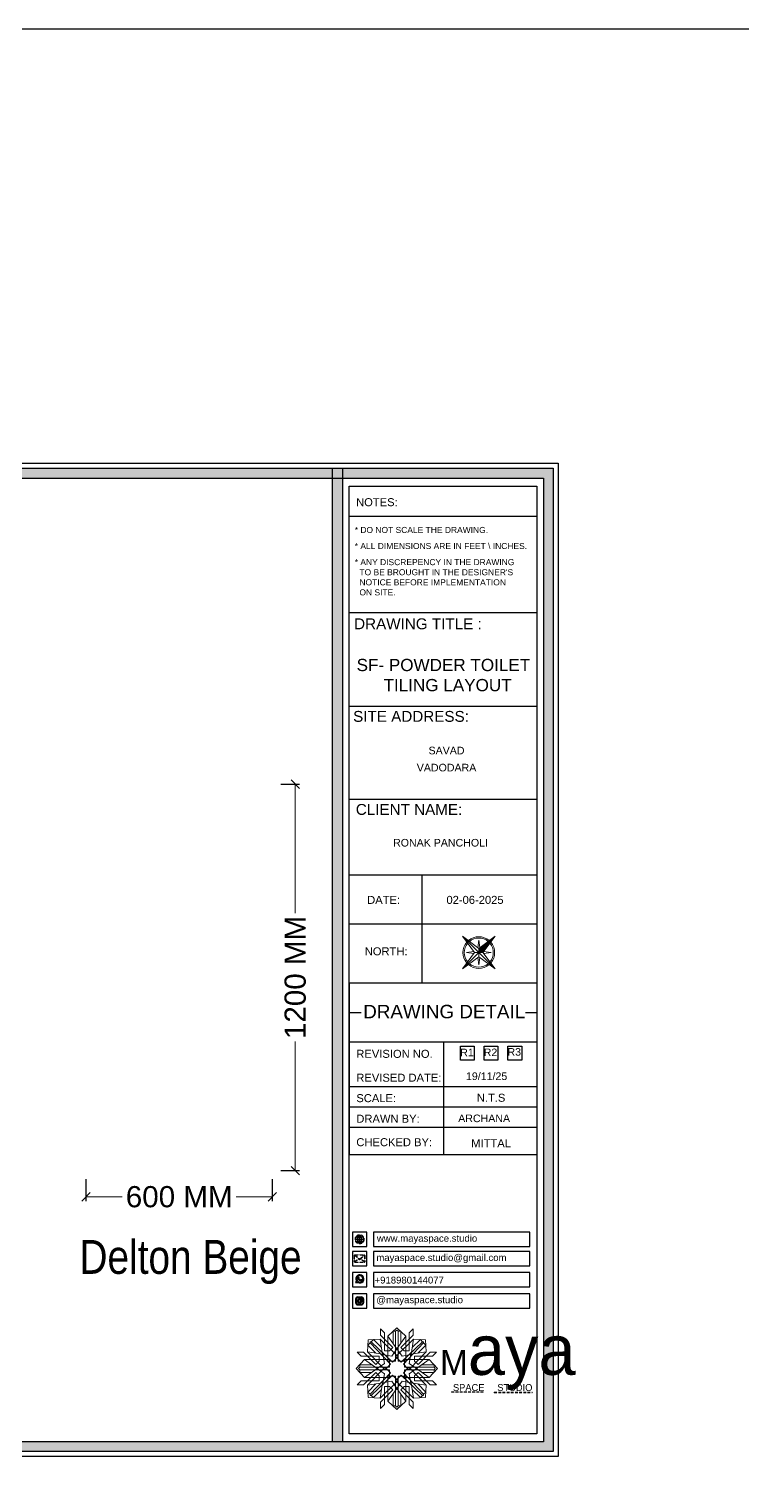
# Model space of a CAD drawing. Header units: millimetres. Extents: x 56222 to 3066687, y -650199 to -121287.
# Drawn here: x 149008 to 149092.2, y -184658.7 to -184487.5 of the extents above; entities that cross this region are included whole.
import ezdxf
from ezdxf.enums import TextEntityAlignment as Align

# ---------------------------------------------------------------- set-up
doc = ezdxf.new("R2010")
doc.units = ezdxf.units.MM
doc.header["$MEASUREMENT"] = 0
doc.header["$PDMODE"] = 35
doc.linetypes.add('DASHEDX2', pattern=[1.5, 1, -0.5])
doc.layers.get('Defpoints').update_dxf_attribs({"color": 220})
for name, color, linetype, lineweight in [('dim05', 1, 'Continuous', 13), ('Dimension', 10, 'DASHEDX2', 20), ('FIRST FLOOR ( TEXT )', 7, 'Continuous', 9), ('NAME PLATE', 7, 'Continuous', 25), ('title block', 7, 'Continuous', 9), ('wall', 7, 'Continuous', 30), ('XX~SLAB ( BEAM )~ ( DIM )', 7, 'Continuous', 9)]:
    doc.layers.add(name, color=color, linetype=linetype, lineweight=lineweight)
doc.styles.add('Arial', font='arial.ttf')
doc.styles.add('KATHA', font='swissc.ttf')
doc.styles.get("Standard").update_dxf_attribs({"font": 'arial.ttf', "height": 6})
doc.dimstyles.new('ISO-25', dxfattribs={"dimtxt": 2.5, "dimasz": 1, "dimexe": 0.5, "dimexo": 1, "dimtad": 0, "dimdec": 1, "dimlunit": 4, "dimtxsty": 'Standard', "dimblk": 'OBLIQUE', "dimcen": 2.5, "dimclrd": 1, "dimclre": 1, "dimclrt": 5, "dimadec": 0, "dimazin": 0, "dimtfac": 1, "dimtdec": 1, "dimtmove": 0, "dimatfit": 3, "dimfxl": 1, "dimlwd": -1, "dimarcsym": 0})

# ---------------------------------------------------------------- blocks, each defined once
blk = doc.blocks.new('FSFSF')
at = {"color": 42, "lineweight": 5, "true_color": 0xe0ac11}
for p, q in [((28593.19, 131.45), (28593.54, 137.71)), ((28599.8, 138.06), (28593.54, 137.71)), ((28596.24, 137.86), (28595.12, 136.69)), ((28596.24, 137.86), (28600.47, 133.65)), ((28601.03, 130), (28599.8, 138.06)), ((28599.8, 138.05), (28608.58, 129.56)), ((28600.03, 143.51), (28600.03, 140.16)), ((28602.15, 141.41), (28600.03, 143.51)), ((28606.47, 133.76), (28600.03, 140.16)), ((28602.15, 141.41), (28602.15, 131.95)), ((28603.86, 139.69), (28608.58, 144.08)), ((28603.86, 126.58), (28603.86, 139.69)), ((28603.86, 139.69), (28608.58, 133.02)), ((28607.9, 142.22), (28606.58, 142.22)), ((28606.58, 142.22), (28606.58, 135.84)), ((28607.9, 142.22), (28608.58, 142.85)), ((28607.9, 142.22), (28607.9, 126.58)), ((28613.31, 139.69), (28608.58, 144.08)), ((28609.27, 142.22), (28608.59, 142.85)), ((28613.31, 139.69), (28608.59, 133.02)), ((28617.37, 138.05), (28608.59, 129.56)), ((28609.27, 142.22), (28609.27, 126.58)), ((28609.27, 142.22), (28610.59, 142.22)), ((28610.59, 142.22), (28610.59, 135.84)), ((28610.7, 133.76), (28617.14, 140.16)), ((28613.31, 126.58), (28613.31, 139.69)), ((28615.02, 141.41), (28617.14, 143.51)), ((28615.02, 141.41), (28615.02, 131.95)), ((28616.14, 130), (28617.37, 138.06)), ((28620.93, 137.86), (28616.7, 133.65)), ((28617.14, 143.51), (28617.14, 140.16)), ((28617.37, 138.06), (28623.63, 137.71)), ((28620.93, 137.86), (28622.05, 136.69)), ((28624, 131.45), (28623.65, 137.71)), ((28587.73, 131.22), (28591.08, 131.22)), ((28589.84, 129.1), (28587.73, 131.22)), ((28597.49, 124.78), (28591.08, 131.22)), ((28593.19, 131.45), (28601.69, 122.67)), ((28601.25, 130.22), (28593.19, 131.45)), ((28593.39, 135), (28594.56, 136.12)), ((28593.39, 135), (28597.6, 130.78)), ((28595.12, 136.69), (28594.53, 136.69)), ((28594.56, 136.12), (28594.56, 136.71)), ((28605.17, 124.98), (28594.56, 136.12)), ((28606.27, 126.08), (28595.12, 136.69)), ((28605.86, 129.18), (28601.03, 130)), ((28602.07, 125.39), (28601.25, 130.22)), ((28604.75, 131.95), (28602.15, 131.95)), ((28606.47, 133.76), (28604.75, 131.95)), ((28605.86, 129.18), (28608.58, 133.02)), ((28607.9, 128.92), (28608.58, 129.56)), ((28611.31, 129.18), (28608.59, 133.02)), ((28609.27, 128.92), (28608.59, 129.56)), ((28610.7, 133.76), (28612.42, 131.95)), ((28610.9, 126.08), (28622.05, 136.69)), ((28611.31, 129.18), (28616.14, 130)), ((28612.02, 124.98), (28622.62, 136.12)), ((28612.42, 131.95), (28615.02, 131.95)), ((28615.12, 125.39), (28615.94, 130.22)), ((28623.99, 131.45), (28615.5, 122.67)), ((28615.94, 130.22), (28624, 131.45)), ((28623.8, 135), (28619.59, 130.78)), ((28619.7, 124.78), (28626.1, 131.22)), ((28622.05, 136.69), (28622.64, 136.69)), ((28622.62, 136.12), (28622.62, 136.71)), ((28623.8, 135), (28622.62, 136.12)), ((28629.45, 131.22), (28626.1, 131.22)), ((28627.34, 129.1), (28629.45, 131.22)), ((28591.56, 127.39), (28587.17, 122.66)), ((28591.56, 117.94), (28587.17, 122.66)), ((28589.03, 123.35), (28588.4, 122.67)), ((28589.03, 121.98), (28588.4, 122.65)), ((28589.03, 123.35), (28589.03, 124.67)), ((28589.03, 124.67), (28595.4, 124.67)), ((28589.03, 123.35), (28604.66, 123.35)), ((28589.03, 121.98), (28604.66, 121.98)), ((28589.03, 121.98), (28589.03, 120.66)), ((28589.84, 129.1), (28599.29, 129.1)), ((28604.66, 127.39), (28591.56, 127.39)), ((28591.56, 127.39), (28598.23, 122.67)), ((28591.56, 117.94), (28598.23, 122.65)), ((28593.19, 113.88), (28601.69, 122.65)), ((28597.49, 124.78), (28599.29, 126.5)), ((28602.07, 125.39), (28598.23, 122.67)), ((28602.07, 119.94), (28598.23, 122.65)), ((28599.29, 126.5), (28599.29, 129.1)), ((28602.33, 123.35), (28601.69, 122.67)), ((28602.33, 121.98), (28601.69, 122.65)), ((28602.33, 123.35), (28602.97, 122.67)), ((28602.33, 121.98), (28602.97, 122.65)), ((28605.17, 124.98), (28602.97, 122.67)), ((28605.17, 120.35), (28602.97, 122.65)), ((28603.68, 126.54), (28603.68, 127.39)), ((28604.66, 126.54), (28603.68, 126.54)), ((28604.71, 127.57), (28603.86, 127.57)), ((28607.9, 126.58), (28603.86, 126.58)), ((28604.66, 123.35), (28604.66, 127.39)), ((28604.66, 121.98), (28604.66, 117.94)), ((28604.7, 126.58), (28604.71, 127.57)), ((28606.27, 126.08), (28608.58, 128.27)), ((28607.9, 128.92), (28608.58, 128.27)), ((28609.27, 128.92), (28608.59, 128.27)), ((28610.9, 126.08), (28608.59, 128.27)), ((28609.27, 126.58), (28613.31, 126.58)), ((28612.02, 124.98), (28614.21, 122.67)), ((28612.02, 120.35), (28614.21, 122.65)), ((28612.46, 126.58), (28612.46, 127.57)), ((28612.46, 127.57), (28613.31, 127.57)), ((28612.52, 123.35), (28612.52, 127.39)), ((28612.52, 127.39), (28625.63, 127.39)), ((28612.52, 126.54), (28613.51, 126.54)), ((28628.16, 123.35), (28612.52, 123.35)), ((28612.52, 121.98), (28612.52, 117.94)), ((28628.16, 121.98), (28612.52, 121.98)), ((28613.51, 126.54), (28613.51, 127.39)), ((28614.85, 123.35), (28614.21, 122.67)), ((28614.85, 121.98), (28614.21, 122.65)), ((28614.85, 123.35), (28615.5, 122.67)), ((28614.85, 121.98), (28615.5, 122.65)), ((28615.12, 125.39), (28618.96, 122.67)), ((28615.12, 119.94), (28618.96, 122.65)), ((28623.99, 113.88), (28615.5, 122.65)), ((28627.34, 129.1), (28617.89, 129.1)), ((28617.89, 126.5), (28617.89, 129.1)), ((28619.7, 124.78), (28617.89, 126.5)), ((28625.63, 127.39), (28618.96, 122.67)), ((28625.63, 117.94), (28618.96, 122.65)), ((28628.16, 124.67), (28621.78, 124.67)), ((28625.63, 127.39), (28630.02, 122.66)), ((28625.63, 117.94), (28630.02, 122.66)), ((28628.16, 123.35), (28628.16, 124.67)), ((28628.16, 123.35), (28628.78, 122.67)), ((28628.16, 121.98), (28628.78, 122.65)), ((28628.16, 121.98), (28628.16, 120.66)), ((28589.84, 116.23), (28587.73, 114.11)), ((28589.03, 120.66), (28595.4, 120.66)), ((28589.84, 116.23), (28599.29, 116.23)), ((28597.49, 120.54), (28591.08, 114.11)), ((28604.66, 117.94), (28591.56, 117.94)), ((28601.25, 115.1), (28593.19, 113.87)), ((28593.39, 110.32), (28597.6, 114.55)), ((28605.17, 120.35), (28594.56, 109.2)), ((28606.27, 119.15), (28595.12, 108.54)), ((28597.49, 120.54), (28599.29, 118.83)), ((28599.29, 118.83), (28599.29, 116.23)), ((28599.8, 107.17), (28608.58, 115.67)), ((28601.03, 115.23), (28599.8, 107.17)), ((28605.86, 116.05), (28601.03, 115.23)), ((28602.07, 119.94), (28601.25, 115.1)), ((28604.66, 118.78), (28603.68, 118.78)), ((28603.68, 118.78), (28603.68, 117.94)), ((28607.9, 118.65), (28603.86, 118.65)), ((28603.86, 118.65), (28603.86, 105.54)), ((28604.71, 117.66), (28603.86, 117.66)), ((28604.7, 118.65), (28604.71, 117.66)), ((28605.86, 116.05), (28608.58, 112.21)), ((28606.27, 119.15), (28608.58, 116.96)), ((28607.9, 103.01), (28607.9, 118.65)), ((28607.9, 116.31), (28608.58, 116.96)), ((28607.9, 116.31), (28608.58, 115.67)), ((28610.9, 119.15), (28608.59, 116.96)), ((28609.27, 116.31), (28608.59, 116.96)), ((28609.27, 116.31), (28608.59, 115.67)), ((28611.31, 116.05), (28608.59, 112.21)), ((28617.37, 107.17), (28608.59, 115.67)), ((28609.27, 118.65), (28613.31, 118.65)), ((28609.27, 103.01), (28609.27, 118.65)), ((28610.9, 119.15), (28622.05, 108.54)), ((28611.31, 116.05), (28616.14, 115.23)), ((28612.02, 120.35), (28622.62, 109.2)), ((28612.46, 118.65), (28612.46, 117.66)), ((28612.46, 117.66), (28613.31, 117.66)), ((28612.52, 118.78), (28613.51, 118.78)), ((28612.52, 117.94), (28625.63, 117.94)), ((28613.31, 118.65), (28613.31, 105.54)), ((28613.51, 118.78), (28613.51, 117.94)), ((28615.12, 119.94), (28615.94, 115.1)), ((28615.94, 115.1), (28624, 113.87)), ((28616.14, 115.23), (28617.37, 107.17)), ((28619.7, 120.54), (28617.89, 118.83)), ((28617.89, 118.83), (28617.89, 116.23)), ((28627.34, 116.23), (28617.89, 116.23)), ((28623.8, 110.32), (28619.59, 114.55)), ((28619.7, 120.54), (28626.1, 114.11)), ((28628.16, 120.66), (28621.78, 120.66)), ((28627.34, 116.23), (28629.45, 114.11)), ((28587.73, 114.11), (28591.08, 114.11)), ((28593.19, 113.87), (28593.54, 107.62)), ((28593.39, 110.32), (28594.56, 109.2)), ((28599.8, 107.17), (28593.54, 107.52)), ((28595.12, 108.54), (28594.53, 108.54)), ((28594.56, 109.2), (28594.56, 108.61)), ((28596.24, 107.37), (28595.12, 108.54)), ((28596.24, 107.37), (28600.47, 111.58)), ((28606.47, 111.47), (28600.03, 105.07)), ((28602.15, 103.82), (28602.15, 113.27)), ((28604.75, 113.27), (28602.15, 113.27)), ((28603.86, 105.54), (28608.58, 112.21)), ((28606.47, 111.47), (28604.75, 113.27)), ((28606.58, 103.01), (28606.58, 109.38)), ((28613.31, 105.54), (28608.59, 112.21)), ((28610.59, 103.01), (28610.59, 109.38)), ((28610.7, 111.47), (28612.42, 113.27)), ((28610.7, 111.47), (28617.14, 105.07)), ((28612.42, 113.27), (28615.02, 113.27)), ((28615.02, 103.82), (28615.02, 113.27)), ((28620.93, 107.37), (28616.7, 111.58)), ((28617.37, 107.17), (28623.63, 107.52)), ((28620.93, 107.37), (28622.05, 108.54)), ((28622.05, 108.54), (28622.64, 108.54)), ((28623.8, 110.32), (28622.62, 109.2)), ((28622.62, 109.2), (28622.62, 108.61)), ((28624, 113.87), (28623.65, 107.62)), ((28629.45, 114.11), (28626.1, 114.11)), ((28600.03, 101.71), (28600.03, 105.07)), ((28602.15, 103.82), (28600.03, 101.71)), ((28603.86, 105.54), (28608.58, 101.15)), ((28607.9, 103.01), (28606.58, 103.01)), ((28607.9, 103.01), (28608.58, 102.38)), ((28613.31, 105.54), (28608.58, 101.15)), ((28609.27, 103.01), (28608.59, 102.38)), ((28609.27, 103.01), (28610.59, 103.01)), ((28615.02, 103.82), (28617.14, 101.71)), ((28617.14, 101.71), (28617.14, 105.07))]:
    blk.add_line(p, q, dxfattribs=at)
blk = doc.blocks.new('hgwg')
at = {"layer": 'Dimension', "true_color": 0xd39e00}
h = blk.add_hatch(color=42, dxfattribs=at)
h.dxf.hatch_style = 1
h.paths.add_polyline_path([(27505.71, 45.05), (27494.27, 45.05), (27494.27, 44.9), (27505.71, 44.9)])
h = blk.add_hatch(color=42, dxfattribs=at)
h.dxf.hatch_style = 1
h.paths.add_polyline_path([(27523.3, 44.9), (27509.68, 44.9), (27509.68, 44.75), (27523.3, 44.75)])
at = {"layer": 'Dimension', "color": 42, "true_color": 0xd39e00}
for p, q in [((27494.27, 45.05), (27505.71, 45.05)), ((27494.27, 44.9), (27494.27, 45.05)), ((27494.27, 44.9), (27505.71, 44.9)), ((27505.71, 45.05), (27505.71, 44.9)), ((27509.68, 44.9), (27523.3, 44.9)), ((27509.68, 44.9), (27509.68, 44.75)), ((27509.68, 44.75), (27523.3, 44.75)), ((27523.3, 44.75), (27523.3, 44.9))]:
    blk.add_line(p, q, dxfattribs=at)
at = {"layer": 'Dimension', "color": 42, "true_color": 0xd39e00, "attachment_point": 1}
for s, width, insert, char_height in [('{\\fCinzel|b0|i0|c0|p2;\\H1.5x;M\\fAmsterdam One|b0|i0|c0|p2;\\H2x;aya}', 85.3277, (27490.17, 69.17), 6), ('{\\fCinzel|b0|i0|c0|p2;SPACE     STUDIO}', 66.129, (27494.83, 47.86), 2.5)]:
    blk.add_mtext_dynamic_manual_height_columns(s, width=width, gutter_width=30, heights=[0], dxfattribs=dict(at, insert=insert, char_height=char_height))
blk = doc.blocks.new('QEGW4TG')
at = {"layer": 'Dimension', "true_color": 0x000000}
h = blk.add_hatch(color=18, dxfattribs=at)
h.dxf.hatch_style = 1
h.paths.add_polyline_path([(2.69, 1.93, 0.170513), (2.95, 1.97, 0.190337), (3.11, 2.18, 0.316231), (3.07, 2.28), (2.79, 2.37, 0.273721), (2.69, 2.34, 0.040749), (2.63, 2.27, -0.441282), (2.53, 2.25, -0.11828), (2.06, 2.64, -0.441282), (2.07, 2.74, 0.040749), (2.13, 2.81, 0.290083), (2.14, 2.92), (2.01, 3.18, 0.316231), (1.91, 3.2, 0.190337), (1.73, 3, 0.170513), (1.72, 2.74, 0.252784)], flags=0)
h.paths.add_polyline_path([(1.19, 1.98), (1.03, 1.3, 0.550912), (1.11, 1.23), (1.75, 1.39, 6.344125)])
h.paths.add_polyline_path([(1.81, 1.7), (1.4, 1.6), (1.5, 2.03, -9.071339)], flags=16)
h.paths.add_polyline_path([(3.11, 2.16, -0.17811), (2.95, 1.97, -0.170513), (2.69, 1.93, -0.252784), (1.72, 2.74, -0.170513), (1.73, 3, -0.17811), (1.89, 3.19, -0.370089), (2.01, 3.18), (2.14, 2.92, -0.307185), (2.13, 2.8, -0.041087), (2.06, 2.73, 0.321676), (2.05, 2.65, 0.126524), (2.55, 2.24, 0.312216), (2.62, 2.26, -0.041087), (2.68, 2.34, -0.290673), (2.79, 2.37), (3.07, 2.28, -0.370089)], flags=0)
h = blk.add_hatch(color=18, dxfattribs=at)
h.dxf.hatch_style = 1
h.paths.add_polyline_path([(2.79, 2.37, 0.273721), (2.69, 2.34, 0.040749), (2.63, 2.27, -0.441282), (2.53, 2.25, -0.11828), (2.06, 2.64, -0.441282), (2.07, 2.74, 0.040749), (2.13, 2.81, 0.290083), (2.14, 2.92), (2.01, 3.18, 0.316231), (1.91, 3.2, 0.190337), (1.73, 3, 0.170513), (1.72, 2.74, 0.252784), (2.69, 1.93, 0.170513), (2.95, 1.97, 0.190337), (3.11, 2.18, 0.316231), (3.07, 2.28)])
for p, q in [((1.19, 1.98), (1.03, 1.3)), ((1.1, 1.23), (1.75, 1.39)), ((1.5, 2.03), (1.4, 1.6)), ((1.4, 1.6), (1.81, 1.7)), ((2.01, 3.18), (2.14, 2.92)), ((3.07, 2.28), (2.8, 2.36))]:
    blk.add_line(p, q)
blk.add_lwpolyline([(0, 0), (4.68, 0), (4.68, 4.68), (0, 4.68)], close=True)
for centre, radius, start, end in [((1.09, 1.29), 0.0598, 164.8483, 282.1458), ((2.39, 2.56), 1.34, 241.4727, 205.6422), ((2.39, 2.56), 1.04, 235.9962, 210.8333), ((2.09, 2.87), 0.39, 159.7007, 198.4072), ((2.96, 3.23), 1.33, 201.4218, 258.1669), ((2.07, 2.87), 0.364, 118.9685, 159.3648), ((1.94, 3.12), 0.0896, 41.8985, 123.1344), ((2.11, 2.68), 0.066, 135.9932, 224.8892), ((1.67, 3.16), 0.586, 312.4617, 321.8728), ((3.12, 3.42), 1.31, 216.5455, 243.5279), ((2.05, 2.87), 0.104, 320.3924, 28.6971), ((2.57, 2.3), 0.066, 234.2482, 323.1441), ((3.11, 1.94), 0.586, 137.2645, 146.6756), ((2.76, 2.27), 0.104, 70.4402, 138.745), ((2.75, 2.31), 0.39, 260.7301, 299.4366), ((2.76, 2.29), 0.364, 299.7725, 340.1688), ((3.03, 2.2), 0.0896, 336.0029, 57.2388)]:
    blk.add_arc(centre, radius, start, end)
blk = doc.blocks.new('ASGERG')
at = {"layer": 'Dimension', "true_color": 0x000000}
h = blk.add_hatch(color=18, dxfattribs=at)
h.dxf.hatch_style = 1
h.paths.add_polyline_path([(0.99, 1.7, 0.353872), (1.69, 1.03), (2.96, 1.03, 0.353872), (3.66, 1.7), (3.66, 2.99, 0.353872), (2.96, 3.67), (1.69, 3.67, 0.353872), (0.99, 2.99)])
h.paths.add_polyline_path([(1.27, 2.97, -0.353872), (1.72, 3.4), (2.94, 3.4, -0.353872), (3.38, 2.97), (3.38, 1.72, -0.353872), (2.94, 1.3), (1.72, 1.3, -0.353872), (1.27, 1.72)], flags=16)
h.paths.add_polyline_path([(3.02, 2.35, -1), (1.64, 2.35, -1)], flags=0)
h.paths.add_polyline_path([(2.74, 2.35, -1), (1.92, 2.35, -1)], flags=0)
h.paths.add_polyline_path([(2.86, 3.02, -1), (3.19, 3.02, -1)], flags=0)
h.paths.add_polyline_path([(1.64, 2.35, 1), (3.02, 2.35, 1)], flags=0)
h = blk.add_hatch(color=18, dxfattribs=at)
h.dxf.hatch_style = 1
h.paths.add_polyline_path([(1.64, 2.35, 1), (3.02, 2.35, 1)])
h.paths.add_polyline_path([(2.74, 2.35, -1), (1.92, 2.35, -1)], flags=16)
h = blk.add_hatch(color=18, dxfattribs=at)
h.dxf.hatch_style = 1
h.paths.add_polyline_path([(3.19, 3.02, 1), (2.86, 3.02, 1)])
for p, q in [((0.99, 2.99), (0.99, 1.7)), ((1.27, 2.97), (1.27, 1.72)), ((1.69, 3.67), (2.96, 3.67)), ((1.69, 1.03), (2.96, 1.03)), ((2.94, 3.4), (1.72, 3.4)), ((2.94, 1.3), (1.72, 1.3)), ((3.38, 2.97), (3.38, 1.72)), ((3.66, 2.99), (3.66, 1.7))]:
    blk.add_line(p, q)
blk.add_lwpolyline([(0, 0), (4.68, 0), (4.68, 4.68), (0, 4.68)], close=True)
for centre, radius in [((2.33, 2.35), 0.694), ((2.33, 2.35), 0.414), ((3.02, 3.02), 0.168)]:
    blk.add_circle(centre, radius)
for centre, radius, start, end in [((1.76, 2.89), 0.778, 94.8631, 172.8127), ((1.76, 1.8), 0.778, 187.1873, 265.1369), ((1.76, 2.91), 0.491, 94.8631, 172.8127), ((1.76, 1.78), 0.491, 187.1873, 265.1369), ((2.9, 2.91), 0.491, 7.1873, 85.1369), ((2.9, 1.78), 0.491, 274.8631, 352.8127), ((2.89, 2.89), 0.778, 7.1873, 85.1369), ((2.89, 1.8), 0.778, 274.8631, 352.8127)]:
    blk.add_arc(centre, radius, start, end)
blk = doc.blocks.new('ETYETE')
at = {"layer": 'Dimension', "true_color": 0x000000}
h = blk.add_hatch(color=18, dxfattribs=at)
h.dxf.hatch_style = 1
h.paths.add_polyline_path([(3.76, 1.14, 0.414214), (4.12, 1.5), (4.12, 3.29, 0.414214), (3.76, 3.65), (0.92, 3.65, 0.414214), (0.56, 3.29), (0.56, 1.5, 0.414214), (0.92, 1.14)])
h.paths.add_polyline_path([(2.61, 2.22), (3.92, 1.34, -0.198912), (3.76, 1.28), (0.92, 1.28, -0.198912), (0.76, 1.34), (2.08, 2.22), (2.34, 1.98)], flags=16)
h.paths.add_polyline_path([(2.34, 2.16), (0.89, 3.51, -0.028783), (0.92, 3.52), (3.76, 3.52, -0.028783), (3.79, 3.51)], flags=16)
h.paths.add_polyline_path([(2.71, 2.32), (3.92, 3.45, -0.202482), (3.99, 3.29), (3.99, 1.5, -0.043076), (3.98, 1.46)], flags=16)
h.paths.add_polyline_path([(1.98, 2.32), (0.7, 1.46, -0.043076), (0.7, 1.5), (0.7, 3.29, -0.202482), (0.76, 3.45)], flags=16)
blk.add_lwpolyline([(0, 0), (4.68, 0), (4.68, 4.68), (0, 4.68)], close=True)
at = {"layer": 'Dimension', "color": 18, "true_color": 0x000000}
for p, q in [((0.56, 3.29), (0.56, 1.5)), ((0.7, 3.29), (0.7, 1.5)), ((0.7, 1.46), (1.98, 2.32)), ((0.76, 3.45), (1.98, 2.32)), ((0.76, 1.34), (2.08, 2.22)), ((0.89, 3.51), (2.34, 2.16)), ((0.92, 3.65), (3.76, 3.65)), ((0.92, 3.52), (3.76, 3.52)), ((0.92, 1.28), (3.76, 1.28)), ((0.92, 1.14), (3.76, 1.14)), ((2.08, 2.22), (2.34, 1.98)), ((2.34, 2.16), (3.79, 3.51)), ((2.34, 1.98), (2.61, 2.22)), ((3.92, 1.34), (2.61, 2.22)), ((2.71, 2.32), (3.92, 3.45)), ((3.98, 1.46), (2.71, 2.32)), ((3.99, 3.29), (3.99, 1.5)), ((4.12, 3.29), (4.12, 1.5))]:
    blk.add_line(p, q, dxfattribs=at)
for centre, radius, start, end in [((0.92, 3.29), 0.358, 90, 180), ((0.92, 1.5), 0.358, 180, 270), ((0.92, 3.29), 0.224, 134.2136, 180), ((0.92, 1.5), 0.224, 180, 189.8662), ((0.92, 1.5), 0.224, 225, 270), ((0.92, 3.29), 0.224, 90, 96.5948), ((3.76, 3.29), 0.358, 0, 90), ((3.76, 3.29), 0.224, 83.4052, 90), ((3.76, 1.5), 0.358, 270, 0), ((3.76, 1.5), 0.224, 270, 315), ((3.76, 3.29), 0.224, 0, 45.7864), ((3.76, 1.5), 0.224, 350.1338, 0)]:
    blk.add_arc(centre, radius, start, end, dxfattribs=at)
blk = doc.blocks.new('DTGWEGEARG')
at = {"layer": 'Dimension', "true_color": 0x000000}
h = blk.add_hatch(color=18, dxfattribs=at)
h.dxf.hatch_style = 1
h.paths.add_polyline_path([(3.83, 2.34, 1), (0.85, 2.34, 1)])
h.paths.add_polyline_path([(2.51, 1.01, 0.105795), (2.96, 1.58, -0.055205), (3.3, 1.41, -0.169822)], flags=16)
h.paths.add_polyline_path([(2.41, 1.12), (2.41, 1.69, -0.058279), (2.81, 1.63, -0.103353)], flags=16)
h.paths.add_polyline_path([(2.26, 1.13, -0.101741), (1.87, 1.63, -0.057171), (2.26, 1.69)], flags=16)
h.paths.add_polyline_path([(2.17, 1.01, -0.169822), (1.38, 1.41, -0.055205), (1.72, 1.58, 0.105795)], flags=16)
h.paths.add_polyline_path([(3.02, 1.72, 0.081336), (3.13, 2.27), (3.68, 2.27, -0.152069), (3.4, 1.52, 0.05687)], flags=16)
h.paths.add_polyline_path([(2.87, 1.77, 0.061945), (2.41, 1.84), (2.41, 2.27), (2.98, 2.27, -0.081344)], flags=16)
h.paths.add_polyline_path([(2.26, 1.84, 0.060923), (1.8, 1.77, -0.081344), (1.7, 2.27), (2.26, 2.27)], flags=16)
h.paths.add_polyline_path([(1.66, 1.72, 0.05687), (1.28, 1.52, -0.152069), (1, 2.27), (1.55, 2.27, 0.081336)], flags=16)
h.paths.add_polyline_path([(2.41, 2.42), (2.41, 2.83, 0.061945), (2.87, 2.91, -0.080009), (2.98, 2.42)], flags=16)
h.paths.add_polyline_path([(3.13, 2.42, 0.080116), (3.02, 2.96, 0.05687), (3.4, 3.16, 0.028258), (3.3, 3.27, -0.055205), (2.96, 3.1, 0.105795), (2.51, 3.67, -0.36029), (3.68, 2.42)], flags=16)
h.paths.add_polyline_path([(2.26, 2.42), (1.7, 2.42, -0.080009), (1.8, 2.91, 0.060923), (2.26, 2.84)], flags=16)
h.paths.add_polyline_path([(1.55, 2.42), (1, 2.42, -0.150466), (1.28, 3.16, 0.05687), (1.66, 2.96, 0.080116)], flags=16)
h.paths.add_polyline_path([(2.41, 2.98), (2.41, 3.56, -0.103353), (2.81, 3.05, -0.058279)], flags=16)
h.paths.add_polyline_path([(2.26, 2.99, -0.057171), (1.87, 3.05, -0.101741), (2.26, 3.55)], flags=16)
h.paths.add_polyline_path([(1.72, 3.1, -0.055205), (1.38, 3.27, -0.169822), (2.17, 3.67, 0.105795)], flags=16)
blk.add_lwpolyline([(0, 0), (4.68, 0), (4.68, 4.68), (0, 4.68)], close=True)
at = {"layer": 'Dimension', "color": 18, "true_color": 0x000000}
for p, q in [((1, 2.42), (1.55, 2.42)), ((1, 2.27), (1.55, 2.27)), ((1.7, 2.42), (2.26, 2.42)), ((1.7, 2.27), (2.26, 2.27)), ((2.26, 3.55), (2.26, 2.99)), ((2.26, 2.84), (2.26, 2.42)), ((2.26, 2.27), (2.26, 1.84)), ((2.26, 1.69), (2.26, 1.13)), ((2.41, 3.56), (2.41, 2.98)), ((2.41, 2.83), (2.41, 2.42)), ((2.41, 2.42), (2.98, 2.42)), ((2.41, 2.27), (2.98, 2.27)), ((2.41, 2.27), (2.41, 1.84)), ((2.41, 1.69), (2.41, 1.12)), ((3.13, 2.42), (3.68, 2.42)), ((3.13, 2.27), (3.68, 2.27))]:
    blk.add_line(p, q, dxfattribs=at)
blk.add_circle((2.34, 2.34), 1.49, dxfattribs=at)
for centre, radius, start, end in [((2.34, 2.34), 1.34, 142.3819, 176.6093), ((2.34, 2.34), 1.34, 183.0315, 217.6181), ((2.34, 4.74), 1.9, 236.1399, 249.1595), ((2.34, -0.06), 1.9, 110.8405, 123.8601), ((2.34, 2.34), 1.34, 97.3549, 135.9073), ((2.34, 4.74), 1.75, 236.7417, 249.3811), ((2.34, -0.06), 1.75, 110.6189, 123.2583), ((2.34, 2.34), 1.34, 224.0927, 262.6451), ((3.28, 2.34), 1.73, 159.0567, 177.3789), ((3.28, 2.34), 1.73, 182.3435, 200.9433), ((3.28, 2.34), 1.58, 158.8325, 177.1302), ((3.28, 2.34), 1.58, 182.5658, 201.1675), ((3.28, 2.34), 1.73, 129.9301, 154.0867), ((3.28, 2.34), 1.73, 205.9133, 230.0699), ((2.34, 4.74), 1.9, 253.6799, 267.6253), ((2.34, -0.06), 1.9, 92.3747, 106.3201), ((3.28, 2.34), 1.58, 130.1073, 153.3446), ((2.34, 4.74), 1.75, 254.3336, 267.422), ((2.34, -0.06), 1.75, 92.578, 105.6664), ((3.28, 2.34), 1.58, 206.6554, 229.8927), ((1.4, 2.34), 1.58, 26.6554, 50.2584), ((2.34, 4.74), 1.75, 272.3248, 285.6664), ((2.34, 4.74), 1.9, 272.1415, 286.3201), ((2.34, -0.06), 1.9, 73.6799, 87.8585), ((2.34, -0.06), 1.75, 74.3336, 87.6752), ((1.4, 2.34), 1.58, 309.7416, 333.3446), ((2.34, 2.34), 1.34, 3.3907, 82.6451), ((1.4, 2.34), 1.73, 25.9133, 50.0699), ((1.4, 2.34), 1.73, 309.9301, 334.0867), ((2.34, 2.34), 1.34, 277.3549, 315.9073), ((1.4, 2.34), 1.58, 2.8698, 21.1675), ((1.4, 2.34), 1.58, 338.8325, 357.4342), ((2.34, 4.74), 1.75, 290.6189, 303.2583), ((2.34, -0.06), 1.75, 56.7417, 69.3811), ((2.34, 4.74), 1.9, 290.8405, 303.8601), ((1.4, 2.34), 1.73, 2.6211, 20.9433), ((1.4, 2.34), 1.73, 339.0567, 357.6565), ((2.34, -0.06), 1.9, 56.1399, 69.1595), ((2.34, 2.34), 1.34, 322.3819, 356.9685)]:
    blk.add_arc(centre, radius, start, end, dxfattribs=at)
blk = doc.blocks.new('4t')
at = {"transparency": 33554607}
h = blk.add_hatch(color=1, dxfattribs=at)
h.dxf.hatch_style = 1
h.paths.add_polyline_path([(45531.8, -35820.2), (45529.2, -35821.8), (45531.3, -35822.3)])
h = blk.add_hatch(color=1, dxfattribs=at)
h.dxf.hatch_style = 1
h.paths.add_polyline_path([(45531.8, -35820.2), (45531.3, -35822.3), (45533.4, -35822.8)])
h = blk.add_hatch(color=1, dxfattribs=at)
h.dxf.hatch_style = 1
h.paths.add_polyline_path([(45531.3, -35822.3), (45529.2, -35821.8), (45528.1, -35837)])
h = blk.add_hatch(color=1, dxfattribs=at)
h.dxf.hatch_style = 1
h.paths.add_polyline_path([(45533.4, -35822.8), (45531.3, -35822.3), (45528.1, -35837)])
at = {"layer": 'title block', "color": 7, "lineweight": 9}
for p, q in [((45535.5, -35803.4), (45530.2, -35817.6)), ((45535.5, -35803.4), (45531.8, -35820.2)), ((45534.4, -35818.5), (45535.5, -35803.4)), ((45530.2, -35817.6), (45515, -35816.5)), ((45515, -35816.5), (45529.2, -35821.8)), ((45515, -35816.5), (45531.8, -35820.2)), ((45530.5, -35816.7), (45526.9, -35812.5)), ((45526.9, -35812.5), (45529.2, -35817.5)), ((45531.8, -35820.2), (45528.1, -35837)), ((45531.8, -35820.2), (45529.2, -35821.8)), ((45531.8, -35820.2), (45530.2, -35817.6)), ((45534.4, -35818.5), (45531.8, -35820.2)), ((45533.4, -35822.8), (45531.8, -35820.2)), ((45531.8, -35820.2), (45548.6, -35823.9)), ((45539.5, -35815.3), (45534.4, -35817.6)), ((45548.6, -35823.9), (45534.4, -35818.5)), ((45535.3, -35818.9), (45539.5, -35815.3)), ((45528.3, -35821.5), (45524.1, -35825.1)), ((45524.1, -35825.1), (45529.2, -35822.8)), ((45529.2, -35821.8), (45528.1, -35837)), ((45528.1, -35837), (45533.4, -35822.8)), ((45533.1, -35823.7), (45536.7, -35827.9)), ((45533.4, -35822.8), (45548.6, -35823.9)), ((45536.7, -35827.9), (45534.4, -35822.8))]:
    blk.add_line(p, q, dxfattribs=at)
for radius, start, end in [(11.8, 81.36, 163.7665), (10.8, 82.4286, 162.6979), (10.8, 352.4286, 72.6979), (11.8, 351.36, 73.7665), (11.8, 171.36, 253.7665), (10.8, 172.4286, 252.6979), (11.8, 261.36, 343.7665), (10.8, 262.4286, 342.6979)]:
    blk.add_arc((45531.8, -35820.2), radius, start, end, dxfattribs=at)
blk = doc.blocks.new('_Oblique')
at = {"layer": 'wall', "color": 0, "lineweight": -2}
blk.add_line((-0.5, -0.5), (0.5, 0.5), dxfattribs=at)
blk = doc.blocks.new('*D1027')
at = {"layer": 'Defpoints', "color": 0, "lineweight": 25, "transparency": 16777216}
for p in [(149036.75, -184576.64), (149036.75, -184622.26), (149039.46, -184622.26)]:
    blk.add_point(p, dxfattribs=at)
at = {"layer": 'dim05', "color": 1, "linetype": 'Continuous', "lineweight": -2, "transparency": 16777216}
for p, q in [((149037.75, -184576.64), (149039.96, -184576.64)), ((149037.75, -184622.26), (149039.96, -184622.26))]:
    blk.add_line(p, q, dxfattribs=at)
at = {"layer": 'dim05', "color": 1, "linetype": 'Continuous', "transparency": 16777216}
for p, q in [((149039.46, -184576.64), (149039.46, -184591.87)), ((149039.46, -184622.26), (149039.46, -184607.03))]:
    blk.add_line(p, q, dxfattribs=at)
at = {"layer": 'dim05', "color": 1, "transparency": 16777216}
for p, rotation in [((149039.46, -184576.64), 90), ((149039.46, -184622.26), 270)]:
    blk.add_blockref('_Oblique', p, dxfattribs=dict(at, rotation=rotation))
at = {"layer": 'dim05', "color": 5, "lineweight": 25, "transparency": 16777216, "insert": (149039.46, -184599.45), "char_height": 2.5, "attachment_point": 5, "rotation": 90, "style": 'Arial'}
blk.add_mtext('1200 MM', dxfattribs=at)
blk = doc.blocks.new('*D1028')
at = {"layer": 'Defpoints', "color": 0, "lineweight": 25, "transparency": 16777216}
for p in [(149014.74, -184622.26), (149036.75, -184622.26), (149036.75, -184625.35)]:
    blk.add_point(p, dxfattribs=at)
at = {"layer": 'dim05', "color": 1, "linetype": 'Continuous', "lineweight": -2, "transparency": 16777216}
for p, q in [((149014.74, -184623.26), (149014.74, -184625.85)), ((149036.75, -184623.26), (149036.75, -184625.85))]:
    blk.add_line(p, q, dxfattribs=at)
at = {"layer": 'dim05', "color": 1, "linetype": 'Continuous', "transparency": 16777216}
for p, q in [((149014.74, -184625.35), (149019.01, -184625.35)), ((149036.75, -184625.35), (149032.48, -184625.35))]:
    blk.add_line(p, q, dxfattribs=at)
at = {"layer": 'dim05', "color": 1, "transparency": 16777216, "rotation": 180}
blk.add_blockref('_Oblique', (149014.74, -184625.35), dxfattribs=at)
at = {"layer": 'dim05', "color": 1, "transparency": 16777216}
blk.add_blockref('_Oblique', (149036.75, -184625.35), dxfattribs=at)
at = {"layer": 'dim05', "color": 5, "lineweight": 25, "transparency": 16777216, "insert": (149025.75, -184625.35), "char_height": 2.5, "attachment_point": 5, "style": 'Arial'}
blk.add_mtext('600 MM', dxfattribs=at)

msp = doc.modelspace()

# ---------------------------------------------------------------- hatches: boundary and pattern name
at = {"layer": 'NAME PLATE', "true_color": 0xd39e00}
h = msp.add_hatch(color=42, dxfattribs=at)
h.paths.add_polyline_path([(148904.985, -184539.339), (148904.985, -184655.429), (149069.914, -184655.429), (149069.914, -184539.339)])
h.paths.add_polyline_path([(148906.142, -184540.497), (149068.756, -184540.497), (149068.756, -184654.271), (148906.142, -184654.271)], flags=16)
msp.add_hatch(color=42, dxfattribs=at).paths.add_polyline_path([(149043.87, -184654.271), (149045.027, -184654.271), (149045.027, -184539.339), (149043.87, -184539.339)])

# ---------------------------------------------------------------- linework, layer by layer
at = {"layer": 'NAME PLATE', "color": 42, "true_color": 0xd39e00}
for p, q in [((149067.973, -184545.052), (149045.811, -184545.052)), ((149067.973, -184556.403), (149045.811, -184556.403)), ((149067.973, -184567.455), (149045.811, -184567.455)), ((149067.973, -184578.44), (149045.811, -184578.44)), ((149067.973, -184587.391), (149045.811, -184587.391)), ((149054.386, -184587.391), (149054.386, -184600.113)), ((149067.973, -184593.15), (149045.811, -184593.15)), ((149067.973, -184600.113), (149045.811, -184600.113)), ((149045.811, -184600.113), (149045.811, -184620.37)), ((149067.973, -184600.113), (149067.973, -184620.37)), ((149045.811, -184603.586), (149047.244, -184603.586)), ((149066.633, -184603.586), (149067.973, -184603.586)), ((149045.811, -184607.058), (149067.973, -184607.058)), ((149056.993, -184620.37), (149056.993, -184607.058)), ((149067.973, -184612.383), (149045.811, -184612.383)), ((149067.973, -184614.781), (149045.811, -184614.781)), ((149067.973, -184617.179), (149045.811, -184617.179)), ((149045.811, -184620.37), (149067.973, -184620.37))]:
    msp.add_line(p, q, dxfattribs=at)
for points in [[(148904.406, -184538.761), (149070.492, -184538.761), (149070.492, -184656.007), (148904.406, -184656.007)], [(148904.985, -184539.339), (149069.914, -184539.339), (149069.914, -184655.429), (148904.985, -184655.429)], [(149043.87, -184654.271), (149043.87, -184539.339), (149045.027, -184539.339), (149045.027, -184654.271)], [(148906.142, -184540.497), (149068.756, -184540.497), (149068.756, -184654.271), (148906.142, -184654.271)], [(149045.811, -184653.319), (149045.811, -184541.449), (149067.973, -184541.449), (149067.973, -184653.319)], [(149058.973, -184607.574), (149060.605, -184607.574), (149060.605, -184609.206), (149058.973, -184609.206)], [(149061.768, -184607.574), (149063.4, -184607.574), (149063.4, -184609.206), (149061.768, -184609.206)], [(149064.564, -184607.574), (149066.196, -184607.574), (149066.196, -184609.206), (149064.564, -184609.206)]]:
    msp.add_lwpolyline(points, close=True, dxfattribs=at)
at = {"layer": 'NAME PLATE', "color": 18, "true_color": 0x000000}
for points in [[(149048.68, -184631.202), (149067.16, -184631.202), (149067.16, -184629.513), (149048.68, -184629.513)], [(149048.68, -184633.507), (149067.16, -184633.507), (149067.16, -184631.818), (149048.68, -184631.818)], [(149048.689, -184635.966), (149067.16, -184635.966), (149067.16, -184634.277), (149048.689, -184634.277)], [(149048.68, -184638.484), (149067.16, -184638.484), (149067.16, -184636.795), (149048.68, -184636.795)]]:
    msp.add_lwpolyline(points, close=True, dxfattribs=at)
at = {"layer": 'XX~SLAB ( BEAM )~ ( DIM )', "color": 85, "lineweight": 30, "true_color": 0x58ba48}
msp.add_lwpolyline([(148898.978, -184487.49), (149750.829, -184487.49), (149750.829, -184752.696), (148898.978, -184752.696)], close=True, dxfattribs=at)

# ---------------------------------------------------------------- block references
at = {"layer": 'NAME PLATE', "xscale": 0.1587385569589463, "yscale": 0.1587385569589463, "zscale": 0.1587385569589463, "rotation": 147.4367586490667}
msp.add_blockref('4t', (152092.181, -193278.844), dxfattribs=at)
at = {"layer": 'NAME PLATE', "color": 42, "true_color": 0xd39e00}
for name, p, xscale, yscale, zscale in [('DTGWEGEARG', (149046.211, -184631.202), 0.3610653836043379, 0.3610653836043379, 0.3610653836043379), ('ETYETE', (149046.211, -184633.507), 0.3610653836043379, 0.3610653836043379, 0.3610653836043379), ('QEGW4TG', (149046.219, -184635.966), 0.3610653836043379, 0.3610653836043379, 0.3610653836043379), ('ASGERG', (149046.211, -184638.484), 0.3610653836043379, 0.3610653836043379, 0.3610653836043379), ('FSFSF', (142625.13, -184673.173), 0.2246293379362413, 0.2246293379362413, 0.2246293379362413), ('hgwg', (140044.981, -184663.143), 0.3278108577330058, 0.3278108577330058, 0.3278108577330058)]:
    msp.add_blockref(name, p, dxfattribs=dict(at, xscale=xscale, yscale=yscale, zscale=zscale))

# ---------------------------------------------------------------- texts
at = {"layer": 'FIRST FLOOR ( TEXT )', "color": 1, "insert": (149027.092, -184633.046), "char_height": 4, "attachment_point": 5, "style": 'KATHA'}
msp.add_mtext('Delton Beige', dxfattribs=at)
at = {"layer": 'NAME PLATE', "style": 'Arial'}
for s, height, p in [('NOTES:', 0.9447, (149049.098, -184543.822)), ('DRAWING TITLE : ', 1.28569, (149054.193, -184558.349)), ('SF- POWDER TOILET', 1.44367, (149056.954, -184563.289)), ('TILING LAYOUT', 1.44367, (149057.445, -184565.663)), ('SITE ADDRESS:', 1.28569, (149053.13, -184569.277)), (' SAVAD ', 0.8969, (149057.323, -184573.115)), ('VADODARA', 0.8969, (149057.323, -184575.128)), ('CLIENT NAME:', 1.28569, (149052.896, -184580.261)), ('RONAK PANCHOLI    ', 0.8969, (149057.31, -184583.997)), ('DATE:', 0.9447, (149049.891, -184590.768)), ('02-06-2025', 0.9447, (149060.687, -184590.768)), ('NORTH:', 0.9447, (149050.192, -184596.841)), ('DRAWING DETAIL', 1.58953, (149057.046, -184604.275)), ('REVISION NO.', 0.94467, (149051.179, -184608.941)), ('REVISED DATE: ', 0.94467, (149051.876, -184611.758)), ('19/11/25', 0.8969, (149062.057, -184611.561)), ('SCALE:', 0.9447, (149049.017, -184614.174)), ('DRAWN BY:', 0.9447, (149050.409, -184616.601)), ('ARCHANA', 0.8969, (149061.764, -184616.534)), ('CHECKED BY:', 0.94467, (149051.143, -184619.373)), ('MITTAL', 0.9447, (149062.584, -184619.498))]:
    msp.add_text(s, height=height, dxfattribs=at).set_placement(p, align=Align.CENTER)
for s, insert, char_height, width, attachment_point in [('* DO NOT SCALE THE DRAWING.', (149046.481, -184546.268, 0), 0.71448, 27.60402, 1), ('* ALL DIMENSIONS ARE IN FEET \\\\ INCHES.', (149046.481, -184548.168, 0), 0.71448, 27.60402, 1), ("* ANY DISCREPENCY IN THE DRAWING \\P  TO BE BROUGHT IN THE DESIGNER'S\\P  NOTICE BEFORE IMPLEMENTATION \\P  ON SITE.", (149046.481, -184550.068, 0), 0.71448, 27.60402, 1), ('R1', (149059.736, -184607.866, 0), 0.8969, 1.23404, 2), ('R2', (149062.513, -184607.846, 0), 0.8969, 1.23404, 2), ('R3', (149065.318, -184607.791, 0), 0.8969, 1.23404, 2), ('N.T.S', (149062.584, -184613.182, 0), 0.9447, 1.84373, 2)]:
    msp.add_mtext(s, dxfattribs=dict(at, insert=insert, char_height=char_height, width=width, attachment_point=attachment_point))
at = {"layer": 'NAME PLATE', "color": 18, "true_color": 0x000000, "char_height": 0.80733, "attachment_point": 1}
for s, width, gutter_width, insert in [('www.mayaspace.studio', 12.66979, 10.598, (149049.097, -184629.843, 0)), ('mayaspace.studio@gmail.com', 7.90429, 6.612, (149049.033, -184632.12, 0)), ('+918980144077', 30.82305, 6.612, (149048.824, -184634.776, 0)), ('@mayaspace.studio', 7.90429, 6.612, (149049.033, -184637.097, 0))]:
    msp.add_mtext_dynamic_manual_height_columns(s, width=width, gutter_width=gutter_width, heights=[0], dxfattribs=dict(at, insert=insert))

# ---------------------------------------------------------------- dimensions: what is measured, and where the dimension line sits
at = {"layer": 'dim05', "color": 27, "lineweight": 25, "true_color": 0x7d5120}
dim = msp.add_linear_dim(base=(149039.464, -184622.258), p1=(149036.754, -184576.64), p2=(149036.754, -184622.258), angle=90, text='1200 MM', dimstyle='ISO-25', override={"dimdec": 0, "dimtxsty": 'Arial', "dimtmove": 1}, dxfattribs=at)
dim.commit()
dim.dimension.update_dxf_attribs({"geometry": '*D1027', "text_midpoint": (149039.464, -184599.449)})
dim = msp.add_linear_dim(base=(149036.754, -184625.351), p1=(149014.739, -184622.258), p2=(149036.754, -184622.258), text='600 MM', dimstyle='ISO-25', override={"dimdec": 0, "dimtxsty": 'Arial', "dimtmove": 1}, dxfattribs=at)
dim.commit()
dim.dimension.update_dxf_attribs({"geometry": '*D1028', "text_midpoint": (149025.747, -184625.351)})

doc.saveas('drawing.dxf')
